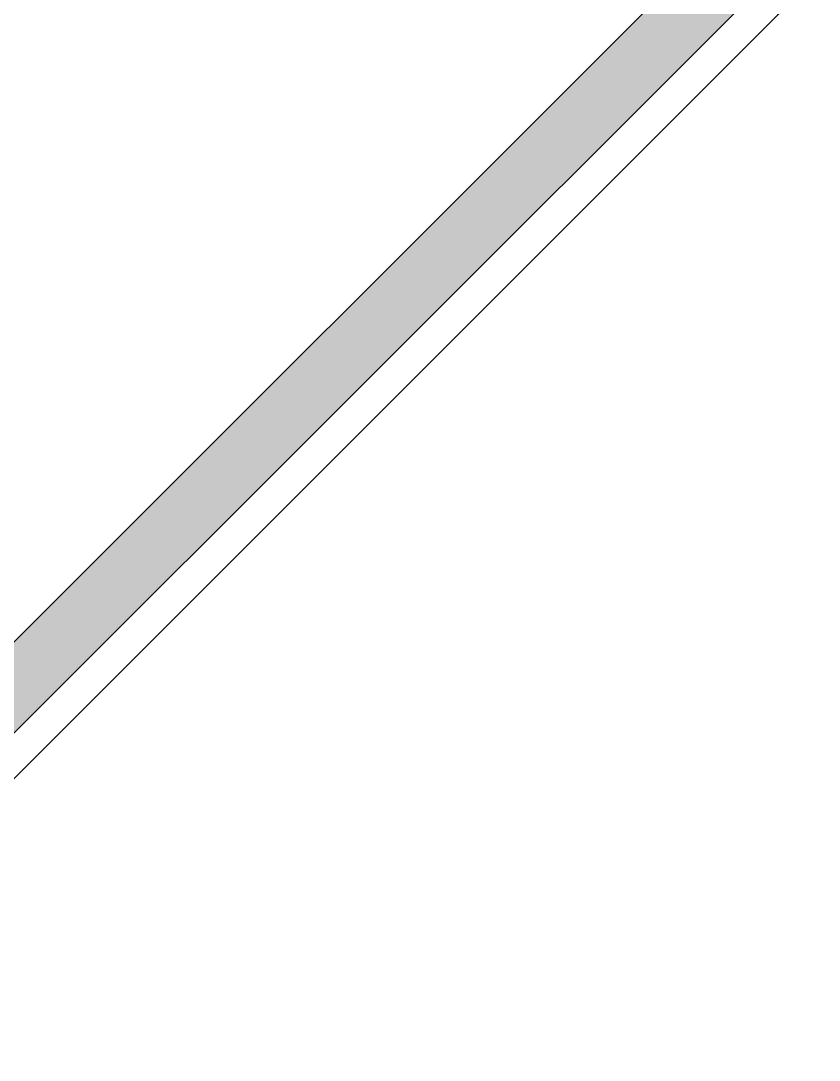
# Model space of a CAD drawing. Extents: x 126 to 330, y 31 to 256.
# Drawn here: x 280.3 to 329.8, y 82.2 to 146.7 of the extents above; entities that cross this region are included whole.
import ezdxf

# ---------------------------------------------------------------- set-up
doc = ezdxf.new("R2010")
doc.units = 0
doc.linetypes.add('CENTERX2', pattern=[101.6, 63.5, -12.7, 12.7, -12.7])
doc.layers.add('L35', color=3, linetype='CONTINUOUS')
doc.layers.add('TBLK25', color=1, linetype='CONTINUOUS')

msp = doc.modelspace()

# ---------------------------------------------------------------- hatches: boundary and pattern name
at = {"layer": 'TBLK25', "linetype": 'CENTERX2'}
h = msp.add_hatch(color=256, dxfattribs=at)
h.paths.add_polyline_path([(322.666, 156.643, -0.198872), (323.837, 153.816), (327.837, 153.816, 0.198872), (325.494, 159.472), (233.57, 251.396, 0.198872), (227.915, 253.739), (227.914, 249.739, -0.198872), (230.742, 248.567)])
h.paths.add_polyline_path([(225.085, 248.567, -0.198952), (227.914, 249.739), (227.915, 253.739, 0.198952), (222.257, 251.396), (130.333, 159.472, 0.198872), (127.99, 153.816), (131.99, 153.816, -0.198872), (133.161, 156.643)])
h.paths.add_polyline_path([(222.257, 56.234, 0.198925), (227.914, 53.891), (227.913, 57.891, -0.198897), (225.085, 59.063), (133.161, 150.986, -0.198952), (131.99, 153.816), (127.99, 153.816, 0.198952), (130.333, 148.158)])
h.paths.add_polyline_path([(230.742, 59.063, -0.198928), (227.913, 57.891), (227.914, 53.891, 0.1989), (233.57, 56.234), (325.494, 148.158, 0.198952), (327.837, 153.816), (323.837, 153.816, -0.198952), (322.666, 150.986)])

# ---------------------------------------------------------------- linework, layer by layer
at = {"layer": 'L35'}
msp.add_line((234.985, 54.82), (326.908, 146.744), dxfattribs=at)
msp.add_arc((319.837, 153.815), 10, 315, 45, dxfattribs=at)
at = {"layer": 'TBLK25', "color": 1}
for p, q in [((230.742, 59.063), (322.666, 150.986)), ((233.57, 56.234), (325.494, 148.158))]:
    msp.add_line(p, q, dxfattribs=at)

doc.saveas('drawing.dxf')
